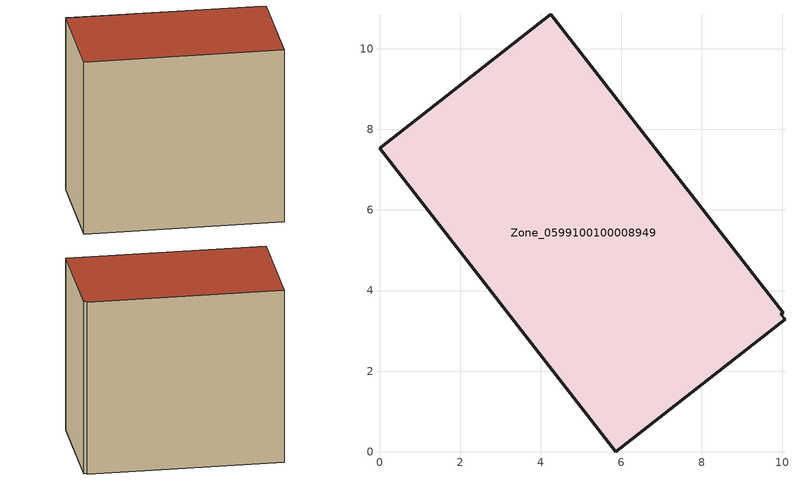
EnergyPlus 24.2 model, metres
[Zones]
Zone_0599100100008949
 floor ground (C_G): 0,7.54 4.25,10.86 10.02,3.45 9.97,3.41 10.07,3.29 5.87,0 z0
 wall outside (C_F): 4.25,10.86 0,7.54 5.87,0 10.07,3.29 9.97,3.41 10.02,3.45 4.25,10.86 z0:8.8
 roof outside (C_R): 0,7.54 5.87,0 10.07,3.29 9.97,3.41 10.02,3.45 4.25,10.86 z8.8
[BUILDING]
Pand.0599100100008949: North Axis=0; Terrain=City; Loads Convergence Tolerance Value=0.04; Temperature Convergence Tolerance Value=0.4; Solar Distribution=FullExterior; Maximum Number of Warmup Days=25; Minimum Number of Warmup Days=1
[Site:Location]
Rotterdam.The.Hague.AP_ZH_NLD Design_Conditions: Latitude=51.96; Longitude=4.45; Time Zone=1; Elevation=-4.5
[SITE:GROUNDTEMPERATURE:BUILDINGSURFACE]
18, 18, 18, 18, 18, 18, 18, 18, 18, 18, 18, 18
[MATERIAL] Thermal Absorptance=0.9; Solar Absorptance=0.7; Visible Absorptance=0.7
Name | Roughness | Thickness | Conductivity | Density | Specific Heat
G.TI.2006-2014 | MediumSmooth | 0.15 | 0.06 | 540 | 1210
F.TI.2006-2014 | Rough | 0.3 | 0.12 | 1920 | 840
R.TI.2006-2014 | MediumRough | 0.2 | 0.08 | 1500 | 1000
[CONSTRUCTION]
C_G: G.TI.2006-2014
C_F: F.TI.2006-2014
C_R: R.TI.2006-2014
[ZONE]
Zone_0599100100008949: Type=1; Multiplier=1; Ceiling Height=Autocalculate; Volume=Autocalculate; Floor Area=autocalculate; Part of Total Floor Area=Yes
[ZONEINFILTRATION:DESIGNFLOWRATE]
Infil_Zone_0599100100008949: Zone or ZoneList or Space or SpaceList=Zone_0599100100008949; Schedule=AlwaysOn; Design Flow Rate Calculation Method=Flow/Area; Flow Rate per Floor Area=0.0015; Constant Term Coefficient=1; Temperature Term Coefficient=0; Velocity Term Coefficient=0; Velocity Squared Term Coefficient=0
[HVACTEMPLATE:ZONE:IDEALLOADSAIRSYSTEM]
Zone_0599100100008949: Maximum Heating Supply Air Temperature=50; Minimum Cooling Supply Air Temperature=13; Maximum Heating Supply Air Humidity Ratio=0.0156; Minimum Cooling Supply Air Humidity Ratio=0.0077; Heating Limit=NoLimit; Cooling Limit=NoLimit; Dehumidification Control Type=ConstantSensibleHeatRatio; Cooling Sensible Heat Ratio=0.7; Dehumidification Setpoint=60; Humidification Control Type=None; Humidification Setpoint=30; Outdoor Air Method=None; Outdoor Air Flow Rate per Person=0.00944; Outdoor Air Flow Rate per Zone Floor Area=0; Outdoor Air Flow Rate per Zone=0; Demand Controlled Ventilation Type=None; Outdoor Air Economizer Type=NoEconomizer; Heat Recovery Type=None; Sensible Heat Recovery Effectiveness=0.7; Latent Heat Recovery Effectiveness=0.65
[ZONECONTROL:THERMOSTAT]
ThermostatControl_Zone_0599100100008949: Zone or ZoneList=Zone_0599100100008949; Control Type Schedule=DualSetpointControlType; Control 1=Thermostat_Zone_0599100100008949; Temperature Difference Between Cutout And Setpoint=0
[THERMOSTATSETPOINT:DUALSETPOINT]
Thermostat_Zone_0599100100008949: Heating Setpoint Temperature Schedule=HeatingSetpoint_Zone_0599100100008949; Cooling Setpoint Temperature Schedule=CoolingSetpoint_Zone_0599100100008949
[SCHEDULE:COMPACT]
HeatingSetpoint_Zone_0599100100008949: Through: 12/31, For: AllDays, Until: 24:00, 21
CoolingSetpoint_Zone_0599100100008949: Through: 12/31, For: AllDays, Until: 24:00, 24
DualSetpointControlType: Through: 12/31, For: AllDays, Until: 24:00, 4
AlwaysOn: Through: 12/31, For: AllDays, Until: 24:00, 1
